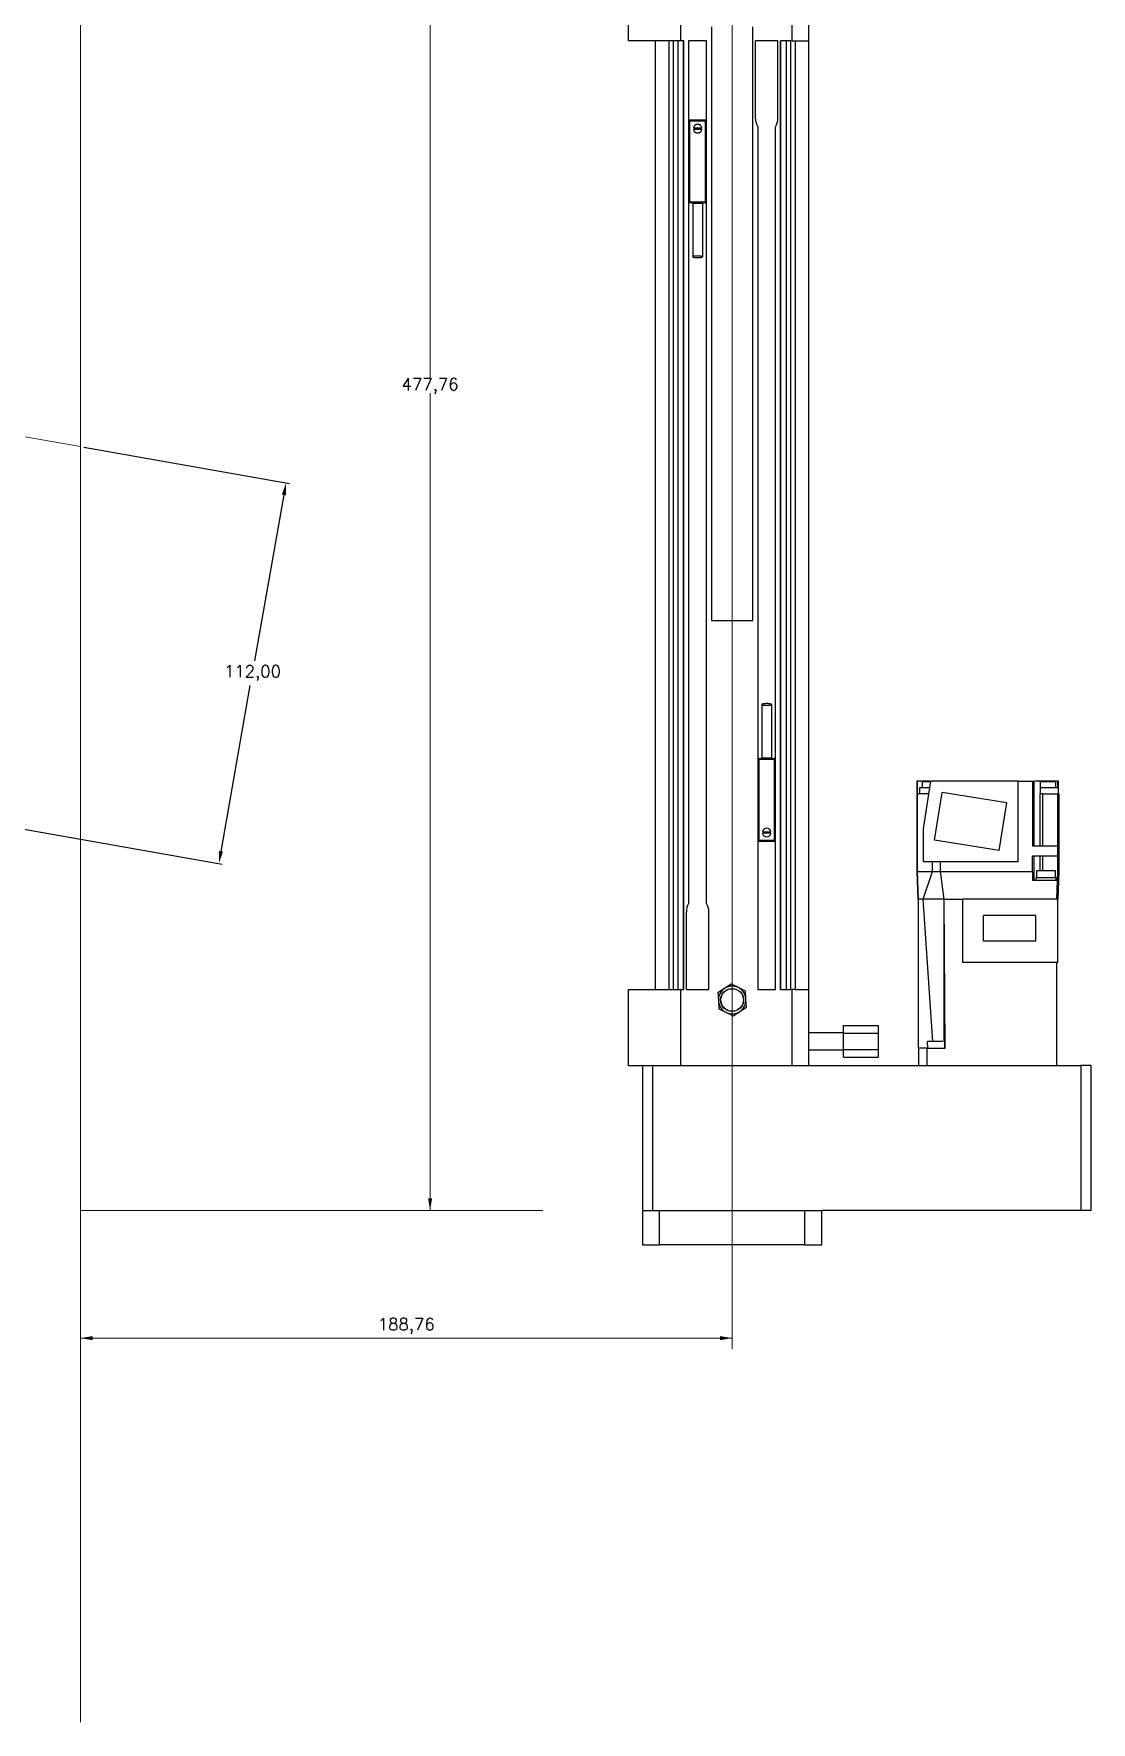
# Model space of a CAD drawing. Header units: millimetres. Extents: x -294 to 2792, y 5 to 1659.
# Drawn here: x 2485.8 to 2792, y 815.7 to 1305 of the extents above; entities that cross this region are included whole.
import ezdxf

# ---------------------------------------------------------------- set-up
doc = ezdxf.new("R2010")
doc.units = ezdxf.units.MM
doc.layers.get('0').update_dxf_attribs({"lineweight": 18})
doc.layers.add('尺寸线层', color=3, linetype='Continuous', lineweight=18)
doc.styles.get("Standard").update_dxf_attribs({"font": 'txt.shx'})
doc.dimstyles.new('ISO-25', dxfattribs={"dimtxt": 2.5, "dimasz": 2.5, "dimexe": 1.25, "dimexo": 0.625, "dimtad": 1, "dimtxsty": 'Standard', "dimcen": 2.5, "dimdle": 5, "dimadec": 0, "dimazin": 0, "dimtfac": 1, "dimtmove": 0, "dimatfit": 3, "dimfxl": 1, "dimarcsym": 0})

# ---------------------------------------------------------------- blocks, each defined once
blk = doc.blocks.new('*X7')
for points in [[(2557.61, 1171.49), (2558.78, 1171.28), (2558.81, 1174.88)], [(2539.4, 1068.19), (2540.56, 1067.99), (2539.36, 1064.59)]]:
    blk.add_hatch(color=0).paths.add_polyline_path(points, flags=0)
at = {"color": 0, "lineweight": -2}
for p, q in [((2500.23, 1185.21), (2559.8, 1174.71)), ((2558.19, 1171.38), (2549.72, 1123.3)), ((2539.98, 1068.09), (2548.46, 1116.17)), ((2353.69, 1097.32), (2540.35, 1064.41))]:
    blk.add_line(p, q, dxfattribs=at)
at = {"color": 0, "insert": (2549.09, 1119.74), "char_height": 3.5, "width": 22.5, "attachment_point": 5}
blk.add_mtext('112,00', dxfattribs=at)
blk = doc.blocks.new('*X16')
at = {"layer": '尺寸线层', "linetype": 'Continuous'}
for points in [[(2600.53, 1441.78), (2599.94, 1438.23), (2601.12, 1438.23)], [(2600.53, 964.02), (2599.94, 967.57), (2601.12, 967.57)]]:
    blk.add_hatch(color=0, dxfattribs=at).paths.add_polyline_path(points, flags=0)
at = {"layer": '尺寸线层', "color": 0, "linetype": 'Continuous'}
for p, q in [((2500.25, 1441.78), (2601.53, 1441.78)), ((2600.53, 1204.9), (2600.53, 1441.78)), ((2600.53, 1200.9), (2600.53, 964.02)), ((2500.25, 964.02), (2601.53, 964.02))]:
    blk.add_line(p, q, dxfattribs=at)
at = {"layer": '尺寸线层', "color": 0, "insert": (2600.53, 1202.9), "char_height": 3.5, "width": 25.5, "attachment_point": 5}
blk.add_mtext('477,76', dxfattribs=at)
blk = doc.blocks.new('*X17')
at = {"layer": '尺寸线层', "linetype": 'Continuous'}
for points in [[(2499.25, 927.02), (2502.81, 927.61), (2502.81, 926.43)], [(2688.01, 927.02), (2684.46, 927.61), (2684.46, 926.43)]]:
    blk.add_hatch(color=0, dxfattribs=at).paths.add_polyline_path(points, flags=0)
at = {"layer": '尺寸线层', "color": 0, "linetype": 'Continuous'}
for p, q in [((2499.25, 963.02), (2499.25, 926.02)), ((2688.01, 963.02), (2688.01, 926.02)), ((2499.25, 927.02), (2688.01, 927.02))]:
    blk.add_line(p, q, dxfattribs=at)
at = {"layer": '尺寸线层', "color": 0, "insert": (2593.63, 930.54), "char_height": 3.5, "width": 24, "attachment_point": 5}
blk.add_mtext('188,76', dxfattribs=at)

msp = doc.modelspace()

# ---------------------------------------------------------------- linework, layer by layer
at = {"color": 1}
for p, q in [((2499.25, 1572.018), (2499.25, 815.708)), ((2688.013, 1395.018), (2688.013, 923.915)), ((2343.598, 1212.833), (2499.25, 1185.387)), ((2633.155, 964.018), (2499.25, 964.018))]:
    msp.add_line(p, q, dxfattribs=at)
at = {"color": 7, "linetype": 'Continuous', "lineweight": 25}
for p, q in [((2658.013, 1303.018), (2658.013, 1315.018)), ((2673.013, 1315.018), (2673.013, 1303.018)), ((2705.263, 1315.018), (2705.263, 1303.018)), ((2710.263, 1303.018), (2710.263, 1315.018)), ((2682.013, 1307.018), (2682.013, 1135.018)), ((2694.013, 1135.018), (2694.013, 1307.018)), ((2673.013, 1303.018), (2658.013, 1303.018)), ((2665.763, 1303.018), (2665.763, 1028.018)), ((2669.763, 1028.018), (2669.763, 1303.018)), ((2671.013, 1028.018), (2671.013, 1303.018)), ((2672.335, 1028.018), (2672.335, 1303.018)), ((2674.013, 1303.018), (2673.013, 1303.018)), ((2673.87, 1303.018), (2673.87, 1028.018)), ((2674.013, 1028.018), (2674.013, 1303.018)), ((2680.613, 1303.018), (2675.413, 1303.018)), ((2675.413, 1303.018), (2675.413, 1053.018)), ((2680.613, 1053.018), (2680.613, 1303.018)), ((2701.263, 1303.018), (2694.763, 1303.018)), ((2694.763, 1280.483), (2694.763, 1303.018)), ((2701.263, 1280.483), (2701.263, 1303.018)), ((2705.013, 1303.018), (2702.013, 1303.018)), ((2702.013, 1028.018), (2702.013, 1303.018)), ((2702.156, 1028.018), (2702.156, 1303.018)), ((2703.691, 1303.018), (2703.691, 1028.018)), ((2705.013, 1028.018), (2705.013, 1303.018)), ((2705.263, 1303.018), (2706.263, 1303.018)), ((2706.263, 1303.018), (2706.263, 1028.018)), ((2706.263, 1303.018), (2710.263, 1303.018)), ((2710.263, 1028.018), (2710.263, 1303.018)), ((2675.713, 1280.018), (2675.413, 1280.018)), ((2675.413, 1279.818), (2675.513, 1279.818)), ((2675.513, 1279.818), (2675.513, 1256.218)), ((2675.513, 1279.818), (2675.713, 1279.818)), ((2680.313, 1280.018), (2675.713, 1280.018)), ((2675.713, 1280.018), (2675.713, 1279.818)), ((2675.713, 1279.818), (2675.713, 1256.218)), ((2675.713, 1279.818), (2680.313, 1279.818)), ((2676.779, 1277.718), (2679.247, 1277.718)), ((2679.247, 1277.318), (2676.779, 1277.318)), ((2680.313, 1279.818), (2680.313, 1280.018)), ((2680.613, 1280.018), (2680.313, 1280.018)), ((2680.313, 1256.218), (2680.313, 1279.818)), ((2680.313, 1279.818), (2680.513, 1279.818)), ((2680.513, 1256.218), (2680.513, 1279.818)), ((2680.613, 1279.818), (2680.513, 1279.818)), ((2695.413, 1278.018), (2695.413, 1028.018)), ((2700.613, 1028.018), (2700.613, 1278.018)), ((2675.413, 1256.218), (2675.513, 1256.218)), ((2675.713, 1256.018), (2675.413, 1256.018)), ((2675.513, 1256.218), (2675.713, 1256.218)), ((2680.313, 1256.218), (2675.713, 1256.218)), ((2675.713, 1256.218), (2675.713, 1256.018)), ((2680.313, 1256.018), (2675.713, 1256.018)), ((2676.613, 1255.921), (2676.613, 1240.377)), ((2679.413, 1255.921), (2679.413, 1240.377)), ((2680.513, 1256.218), (2680.313, 1256.218)), ((2680.313, 1256.018), (2680.313, 1256.218)), ((2680.313, 1256.018), (2680.613, 1256.018)), ((2682.013, 1135.018), (2694.013, 1135.018)), ((2696.613, 1110.659), (2696.613, 1095.114)), ((2699.413, 1110.659), (2699.413, 1095.114)), ((2695.713, 1095.018), (2695.413, 1095.018)), ((2695.513, 1094.818), (2695.513, 1071.218)), ((2695.513, 1094.818), (2695.713, 1094.818)), ((2695.713, 1095.018), (2700.313, 1095.018)), ((2695.713, 1095.018), (2695.713, 1094.818)), ((2695.713, 1094.818), (2700.313, 1094.818)), ((2695.713, 1094.818), (2695.713, 1071.218)), ((2700.313, 1094.818), (2700.313, 1095.018)), ((2700.313, 1095.018), (2700.613, 1095.018)), ((2700.313, 1071.218), (2700.313, 1094.818)), ((2700.513, 1094.818), (2700.313, 1094.818)), ((2700.513, 1071.218), (2700.513, 1094.818)), ((2700.613, 1094.818), (2700.513, 1094.818)), ((2741.513, 1088.418), (2741.513, 1062.218)), ((2741.713, 1088.418), (2741.513, 1088.418)), ((2741.713, 1084.718), (2741.713, 1088.418)), ((2745.305, 1088.418), (2741.713, 1088.418)), ((2742.305, 1086.518), (2742.305, 1084.718)), ((2743.055, 1088.218), (2743.055, 1086.518)), ((2743.413, 1074.6), (2745.601, 1088.418)), ((2745.305, 1088.418), (2745.305, 1088.218)), ((2770.813, 1088.418), (2745.601, 1088.418)), ((2770.813, 1065.018), (2770.813, 1088.418)), ((2770.813, 1088.418), (2775.013, 1088.418)), ((2775.013, 1088.418), (2775.013, 1069.718)), ((2775.354, 1088.418), (2775.354, 1069.718)), ((2777.313, 1088.418), (2775.704, 1088.418)), ((2777.313, 1084.718), (2777.313, 1088.418)), ((2782.313, 1088.418), (2779.549, 1088.418)), ((2779.549, 1088.218), (2779.549, 1088.418)), ((2781.799, 1086.518), (2781.799, 1088.218)), ((2782.313, 1086.518), (2782.313, 1088.418)), ((2782.513, 1088.418), (2782.313, 1088.418)), ((2782.513, 1086.518), (2782.513, 1088.418)), ((2782.549, 1084.718), (2782.549, 1086.518)), ((2741.713, 1062.218), (2741.713, 1084.718)), ((2745.015, 1084.718), (2741.713, 1084.718)), ((2746.635, 1071.29), (2748.825, 1085.117)), ((2767.591, 1082.145), (2748.825, 1085.117)), ((2765.401, 1068.318), (2767.591, 1082.145)), ((2777.247, 1069.718), (2777.247, 1084.718)), ((2777.316, 1084.718), (2777.247, 1084.718)), ((2777.999, 1069.718), (2777.999, 1084.718)), ((2777.999, 1084.718), (2782.313, 1084.718)), ((2782.313, 1069.718), (2782.313, 1084.718)), ((2782.713, 1062.216), (2782.713, 1084.718)), ((2696.779, 1073.718), (2699.247, 1073.718)), ((2699.247, 1073.318), (2696.779, 1073.318)), ((2743.413, 1065.018), (2743.413, 1074.6)), ((2695.413, 1071.218), (2695.513, 1071.218)), ((2695.413, 1071.018), (2695.713, 1071.018)), ((2695.713, 1071.218), (2695.513, 1071.218)), ((2700.313, 1071.218), (2695.713, 1071.218)), ((2695.713, 1071.218), (2695.713, 1071.018)), ((2695.713, 1071.018), (2700.313, 1071.018)), ((2700.313, 1071.018), (2700.313, 1071.218)), ((2700.513, 1071.218), (2700.313, 1071.218)), ((2700.313, 1071.018), (2700.613, 1071.018)), ((2700.613, 1071.218), (2700.513, 1071.218)), ((2765.401, 1068.318), (2746.635, 1071.29)), ((2775.013, 1069.718), (2782.313, 1069.718)), ((2782.313, 1066.718), (2775.013, 1066.718)), ((2775.013, 1062.218), (2775.013, 1066.718)), ((2775.354, 1066.718), (2775.354, 1059.718)), ((2777.247, 1062.418), (2777.247, 1066.718)), ((2777.999, 1062.418), (2777.999, 1066.718)), ((2782.313, 1066.718), (2782.313, 1069.718)), ((2782.313, 1062.218), (2782.313, 1066.718)), ((2741.513, 1062.218), (2741.81, 1054.218)), ((2741.713, 1062.218), (2741.513, 1062.218)), ((2742.013, 1054.218), (2741.713, 1062.218)), ((2741.713, 1062.218), (2746.062, 1062.218)), ((2743.305, 1054.218), (2746.062, 1062.218)), ((2770.813, 1065.018), (2743.413, 1065.018)), ((2746.059, 1062.218), (2746.059, 1065.018)), ((2746.062, 1062.218), (2746.695, 1062.218)), ((2748.405, 1062.218), (2748.405, 1065.018)), ((2749.405, 1054.218), (2748.405, 1062.218)), ((2748.405, 1062.218), (2775.013, 1062.218)), ((2775.013, 1062.218), (2775.013, 1059.718)), ((2776.163, 1062.418), (2776.163, 1060.418)), ((2781.663, 1060.418), (2781.663, 1062.418)), ((2782.219, 1059.718), (2782.313, 1062.218)), ((2782.412, 1054.2), (2782.713, 1062.219)), ((2775.013, 1059.718), (2782.219, 1059.718)), ((2775.963, 1060.418), (2775.963, 1059.718)), ((2781.863, 1059.718), (2781.863, 1060.418)), ((2782.013, 1054.218), (2782.219, 1059.718)), ((2742.013, 1054.218), (2741.81, 1054.218)), ((2743.305, 1054.218), (2742.013, 1054.218)), ((2742.013, 1011.018), (2742.013, 1054.218)), ((2746.126, 1013.018), (2743.31, 1054.218)), ((2749.41, 1054.218), (2749.405, 1054.218)), ((2749.41, 1054.218), (2754.813, 1054.218)), ((2749.71, 1011.018), (2749.41, 1054.218)), ((2749.413, 1013.018), (2749.41, 1054.218)), ((2754.813, 1035.918), (2754.813, 1054.218)), ((2782.313, 1054.218), (2754.813, 1054.218)), ((2782.216, 1054.218), (2782.013, 1054.218)), ((2782.313, 1035.918), (2782.313, 1054.218)), ((2674.763, 1028.018), (2674.763, 1050.552)), ((2681.263, 1028.018), (2681.263, 1050.552)), ((2760.863, 1042.093), (2760.863, 1049.543)), ((2775.963, 1049.543), (2760.863, 1049.543)), ((2775.963, 1042.093), (2775.963, 1049.543)), ((2775.963, 1042.093), (2760.863, 1042.093)), ((2782.313, 1035.918), (2754.813, 1035.918)), ((2782.013, 1006.018), (2782.013, 1035.918)), ((2658.013, 1028.018), (2673.013, 1028.018)), ((2658.013, 1006.018), (2658.013, 1028.018)), ((2673.013, 1028.018), (2673.013, 1006.018)), ((2673.013, 1028.018), (2674.013, 1028.018)), ((2674.763, 1028.018), (2681.263, 1028.018)), ((2685.825, 1028.366), (2683.892, 1027.103)), ((2687.758, 1029.629), (2685.825, 1028.366)), ((2688.013, 1029.501), (2687.758, 1029.629)), ((2688.013, 1029.501), (2688.013, 1029.018)), ((2689.819, 1028.587), (2688.013, 1029.501)), ((2691.879, 1027.544), (2689.819, 1028.587)), ((2695.413, 1028.018), (2700.613, 1028.018)), ((2702.013, 1028.018), (2705.013, 1028.018)), ((2706.263, 1028.018), (2705.263, 1028.018)), ((2705.263, 1028.018), (2705.263, 1006.018)), ((2706.263, 1028.018), (2710.263, 1028.018)), ((2710.263, 1006.018), (2710.263, 1028.018)), ((2683.892, 1027.103), (2684.019, 1024.797)), ((2684.019, 1024.797), (2684.146, 1022.491)), ((2690.2, 1021.669), (2692.134, 1022.932)), ((2692.007, 1025.238), (2691.879, 1027.544)), ((2692.134, 1022.932), (2692.007, 1025.238)), ((2684.146, 1022.491), (2686.207, 1021.449)), ((2686.207, 1021.449), (2688.267, 1020.406)), ((2688.267, 1020.406), (2690.2, 1021.669)), ((2720.263, 1015.518), (2710.263, 1015.518)), ((2720.263, 1017.636), (2730.263, 1017.636)), ((2720.263, 1015.327), (2720.263, 1017.636)), ((2720.263, 1010.708), (2720.263, 1015.327)), ((2730.263, 1015.327), (2720.263, 1015.327)), ((2730.263, 1017.636), (2730.263, 1015.327)), ((2730.263, 1015.327), (2730.263, 1010.708)), ((2744.652, 1011.018), (2744.608, 1013.018)), ((2746.126, 1013.018), (2744.608, 1013.018)), ((2749.583, 1013.018), (2749.413, 1013.018)), ((2749.596, 1011.018), (2749.583, 1013.018)), ((2710.263, 1010.518), (2720.263, 1010.518)), ((2720.263, 1010.708), (2730.263, 1010.708)), ((2720.263, 1008.399), (2720.263, 1010.708)), ((2720.263, 1008.399), (2730.263, 1008.399)), ((2730.263, 1010.708), (2730.263, 1008.399)), ((2742.013, 1011.018), (2742.013, 1006.018)), ((2744.513, 1006.018), (2744.513, 1011.018)), ((2744.513, 1011.018), (2749.71, 1011.018)), ((2658.013, 1006.018), (2673.013, 1006.018)), ((2662.013, 1006.018), (2662.013, 964.018)), ((2665.013, 964.018), (2665.013, 1006.018)), ((2673.013, 1006.018), (2789.013, 1006.018)), ((2789.013, 1006.018), (2789.013, 964.018)), ((2792.013, 1006.018), (2789.013, 1006.018)), ((2792.013, 964.018), (2792.013, 1006.018)), ((2662.013, 964.018), (2662.013, 954.018)), ((2662.013, 964.018), (2667.013, 964.018)), ((2667.013, 954.018), (2667.013, 964.018)), ((2667.013, 964.018), (2709.013, 964.018)), ((2709.013, 964.018), (2709.013, 954.018)), ((2709.013, 964.018), (2714.013, 964.018)), ((2714.013, 954.018), (2714.013, 964.018)), ((2789.013, 964.018), (2714.013, 964.018)), ((2792.013, 964.018), (2789.013, 964.018)), ((2662.013, 954.018), (2667.013, 954.018)), ((2709.013, 954.018), (2667.013, 954.018)), ((2709.013, 954.018), (2714.013, 954.018))]:
    msp.add_line(p, q, dxfattribs=at)
for radius in [3.333, 3.309, 3.267]:
    msp.add_circle((2688.013, 1025.018), radius, dxfattribs=at)
for centre, radius, start, end in [((2675.713, 1279.818), 0.2, 90, 180), ((2678.013, 1277.518), 1.25, 9.2069, 170.7931), ((2678.013, 1277.518), 1.25, 189.2069, 350.7931), ((2680.313, 1279.818), 0.2, 0, 90), ((2699.763, 1280.483), 5, 180, 209.54136), ((2696.263, 1280.483), 5, 330.45864, 360), ((2675.713, 1256.218), 0.2, 180, 270), ((2677.021, 1255.861), 0.909, 356.54843, 9.93002), ((2680.313, 1256.218), 0.2, 270, 0), ((2695.713, 1094.818), 0.2, 90, 180), ((2699.004, 1095.174), 0.909, 176.54843, 189.93002), ((2700.313, 1094.818), 0.2, 0, 90), ((2698.013, 1073.518), 1.25, 9.2069, 170.7931), ((2698.013, 1073.518), 1.25, 189.2069, 350.7931), ((2695.713, 1071.218), 0.2, 180, 270), ((2700.313, 1071.218), 0.2, 270, 0), ((2679.763, 1050.552), 5, 150.45864, 180), ((2676.263, 1050.552), 5, 0, 29.54136), ((2688.013, 1025.018), 4, 123.15762, 183.15762), ((2688.013, 1025.018), 4, 90, 123.15762), ((2688.013, 1025.018), 4, 63.15762, 90), ((2688.013, 1025.018), 4, 3.15762, 63.15762), ((2688.013, 1025.018), 4, 183.15762, 243.15762), ((2688.013, 1025.018), 4, 303.15762, 3.15762), ((2688.013, 1025.018), 4, 243.15762, 303.15762)]:
    msp.add_arc(centre, radius, start, end, dxfattribs=at)
for points, knots in [([(2676.416, 1256.018), (2676.44, 1256.015), (2676.491, 1256.009), (2676.558, 1255.963), (2676.604, 1255.895), (2676.61, 1255.843), (2676.613, 1255.818)], [0, 0, 0, 0, 0.07516255, 0.15577647, 0.23627263, 0.31103731, 0.31103731, 0.31103731, 0.31103731]), ([(2677.929, 1255.806), (2677.817, 1255.806), (2677.598, 1255.807), (2677.302, 1255.809), (2677.057, 1255.81), (2676.822, 1255.812), (2676.646, 1255.814), (2676.623, 1255.817), (2676.613, 1255.818)], [0, 0, 0, 0, 0.2093804, 0.4114944, 0.6017022, 0.7769763, 1.0773069, 1.3162023, 1.3162023, 1.3162023, 1.3162023]), ([(2679.413, 1255.818), (2679.407, 1255.817), (2679.396, 1255.815), (2679.306, 1255.813), (2679.167, 1255.811), (2678.98, 1255.809), (2678.752, 1255.808), (2678.493, 1255.807), (2678.215, 1255.806), (2678.024, 1255.806), (2677.929, 1255.806)], [0, 0, 0, 0, 0.1854375, 0.3709853, 0.5561441, 0.7417372, 0.9276982, 1.1126969, 1.2984575, 1.4840692, 1.4840692, 1.4840692, 1.4840692]), ([(2679.413, 1255.818), (2679.415, 1255.843), (2679.421, 1255.895), (2679.467, 1255.963), (2679.534, 1256.009), (2679.585, 1256.015), (2679.61, 1256.018)], [0, 0, 0, 0, 0.07450977, 0.15491737, 0.23562141, 0.31098142, 0.31098142, 0.31098142, 0.31098142]), ([(2676.613, 1240.377), (2676.629, 1240.404), (2676.66, 1240.459), (2676.908, 1240.532), (2677.271, 1240.586), (2677.719, 1240.617), (2678.195, 1240.62), (2678.647, 1240.596), (2679.029, 1240.549), (2679.301, 1240.482), (2679.402, 1240.421), (2679.421, 1240.358), (2679.358, 1240.294), (2679.12, 1240.221), (2678.754, 1240.167), (2678.306, 1240.136), (2677.831, 1240.133), (2677.378, 1240.157), (2676.996, 1240.204), (2676.725, 1240.271), (2676.621, 1240.332), (2676.614, 1240.368), (2676.613, 1240.377)], [0, 0, 0, 0, 0.318498, 0.637076, 0.9532589, 1.2645545, 1.5713802, 1.8761359, 2.1820395, 2.4917624, 2.8063626, 2.9069532, 3.2253752, 3.5438794, 3.859947, 4.1711782, 4.4780505, 4.7829165, 5.0888917, 5.3985814, 5.7130711, 5.8136701, 5.8136701, 5.8136701, 5.8136701]), ([(2699.413, 1110.659), (2699.397, 1110.631), (2699.365, 1110.576), (2699.118, 1110.503), (2698.754, 1110.449), (2698.306, 1110.418), (2697.83, 1110.415), (2697.378, 1110.439), (2696.996, 1110.486), (2696.724, 1110.553), (2696.624, 1110.614), (2696.604, 1110.677), (2696.668, 1110.741), (2696.906, 1110.814), (2697.271, 1110.868), (2697.719, 1110.899), (2698.195, 1110.902), (2698.647, 1110.878), (2699.029, 1110.831), (2699.301, 1110.764), (2699.404, 1110.703), (2699.411, 1110.667), (2699.413, 1110.659)], [0, 0, 0, 0, 0.318498, 0.637076, 0.9532589, 1.2645545, 1.5713802, 1.8761359, 2.1820395, 2.4917624, 2.8063626, 2.9069532, 3.2253752, 3.5438794, 3.859947, 4.1711782, 4.4780505, 4.7829165, 5.0888917, 5.3985814, 5.7130711, 5.8136701, 5.8136701, 5.8136701, 5.8136701]), ([(2696.613, 1095.218), (2696.61, 1095.192), (2696.604, 1095.14), (2696.558, 1095.073), (2696.491, 1095.026), (2696.44, 1095.02), (2696.416, 1095.018)], [0, 0, 0, 0, 0.07450977, 0.15491737, 0.23562141, 0.31098142, 0.31098142, 0.31098142, 0.31098142]), ([(2696.613, 1095.218), (2696.618, 1095.218), (2696.63, 1095.22), (2696.719, 1095.222), (2696.858, 1095.224), (2697.046, 1095.226), (2697.274, 1095.227), (2697.532, 1095.228), (2697.81, 1095.229), (2698.001, 1095.229), (2698.097, 1095.229)], [0, 0, 0, 0, 0.1854375, 0.3709853, 0.5561441, 0.7417372, 0.9276982, 1.1126969, 1.2984575, 1.4840692, 1.4840692, 1.4840692, 1.4840692]), ([(2698.097, 1095.229), (2698.208, 1095.229), (2698.427, 1095.228), (2698.723, 1095.227), (2698.969, 1095.225), (2699.203, 1095.223), (2699.379, 1095.221), (2699.402, 1095.219), (2699.413, 1095.218)], [0, 0, 0, 0, 0.2093804, 0.4114944, 0.6017022, 0.7769763, 1.0773069, 1.3162023, 1.3162023, 1.3162023, 1.3162023]), ([(2699.61, 1095.018), (2699.585, 1095.02), (2699.534, 1095.026), (2699.467, 1095.072), (2699.421, 1095.14), (2699.415, 1095.192), (2699.413, 1095.218)], [0, 0, 0, 0, 0.07516255, 0.15577647, 0.23627263, 0.31103731, 0.31103731, 0.31103731, 0.31103731]), ([(2745.57, 1088.218), (2745.482, 1088.218), (2745.108, 1088.218), (2744.418, 1088.218), (2743.677, 1088.218), (2743.156, 1088.218), (2743.088, 1088.218), (2743.055, 1088.218)], [0, 0, 0, 0, 0.1796006, 0.7634207, 1.3472408, 1.9310609, 2.514881, 2.514881, 2.514881, 2.514881]), ([(2782.549, 1086.518), (2782.504, 1086.518), (2782.414, 1086.518), (2781.719, 1086.518), (2780.73, 1086.518), (2779.543, 1086.518), (2778.391, 1086.518), (2777.589, 1086.518), (2777.34, 1086.518), (2777.299, 1086.518)], [0, 0, 0, 0, 0.847065, 1.6941299, 2.5411949, 3.3882598, 4.2353248, 5.0823897, 5.25, 5.25, 5.25, 5.25]), ([(2779.549, 1088.418), (2779.248, 1088.418), (2778.647, 1088.418), (2777.863, 1088.418), (2777.481, 1088.418), (2777.313, 1088.418)], [0, 0, 0, 0, 0.8031932, 1.6063864, 2.2361251, 2.2361251, 2.2361251, 2.2361251]), ([(2749.23, 1054.218), (2749.164, 1054.218), (2748.993, 1054.218), (2747.706, 1054.218), (2745.706, 1054.218), (2744.105, 1054.218), (2743.305, 1054.218)], [0, 0, 0, 0, 1.0189721, 2.6543114, 4.2896508, 5.9249902, 5.9249902, 5.9249902, 5.9249902]), ([(2782.013, 1054.218), (2782.13, 1054.218), (2782.361, 1054.218), (2782.396, 1054.218), (2782.413, 1054.218)], [0, 0, 0, 0, 0.20223641, 0.40000145, 0.40000145, 0.40000145, 0.40000145]), ([(2749.063, 1013.018), (2749.026, 1013.018), (2748.894, 1013.018), (2748.349, 1013.018), (2747.432, 1013.018), (2746.614, 1013.018), (2746.126, 1013.018)], [0, 0, 0, 0, 0.2980653, 1.0564829, 1.8149004, 2.9373741, 2.9373741, 2.9373741, 2.9373741])]:
    msp.add_open_spline(points, degree=3, knots=knots, dxfattribs=at)
for points in [[(2745.305, 1086.518), (2744.912, 1086.518), (2744.125, 1086.518), (2743.134, 1086.518), (2742.44, 1086.518), (2742.35, 1086.518), (2742.305, 1086.518)], [(2775.013, 1088.418), (2775.017, 1088.418), (2775.026, 1088.418), (2775.096, 1088.418), (2775.202, 1088.418), (2775.303, 1088.418), (2775.354, 1088.418)], [(2781.799, 1088.218), (2781.765, 1088.218), (2781.697, 1088.218), (2781.177, 1088.218), (2780.433, 1088.218), (2779.549, 1088.218), (2778.664, 1088.218), (2777.921, 1088.218), (2777.4, 1088.218), (2777.333, 1088.218), (2777.299, 1088.218)], [(2777.999, 1084.718), (2777.936, 1084.718), (2777.811, 1084.718), (2777.63, 1084.718), (2777.461, 1084.718), (2777.364, 1084.718), (2777.316, 1084.718)], [(2782.713, 1084.718), (2782.695, 1084.718), (2782.66, 1084.718), (2782.429, 1084.718), (2782.313, 1084.718)], [(2746.695, 1062.218), (2746.947, 1062.218), (2747.451, 1062.218), (2747.985, 1062.218), (2748.339, 1062.218), (2748.383, 1062.218), (2748.405, 1062.218)], [(2781.663, 1062.418), (2781.621, 1062.418), (2781.539, 1062.418), (2780.903, 1062.418), (2779.994, 1062.418), (2778.913, 1062.418), (2777.832, 1062.418), (2776.923, 1062.418), (2776.287, 1062.418), (2776.204, 1062.418), (2776.163, 1062.418)], [(2782.313, 1062.217), (2782.429, 1062.217), (2782.66, 1062.217), (2782.695, 1062.217), (2782.713, 1062.217)], [(2781.863, 1060.418), (2781.818, 1060.418), (2781.73, 1060.418), (2781.047, 1060.418), (2780.072, 1060.418), (2778.913, 1060.418), (2777.753, 1060.418), (2776.778, 1060.418), (2776.096, 1060.418), (2776.007, 1060.418), (2775.963, 1060.418)], [(2744.513, 1011.018), (2744.185, 1011.018), (2743.53, 1011.018), (2742.704, 1011.018), (2742.125, 1011.018), (2742.05, 1011.018), (2742.013, 1011.018)]]:
    msp.add_open_spline(points, degree=3, dxfattribs=at)

# ---------------------------------------------------------------- dimensions: what is measured, and where the dimension line sits
at = {"color": 1}
dim = msp.add_linear_dim(base=(2558.811, 1174.885), p1=(2352.709, 1097.498), p2=(2499.25, 1185.387), angle=260, dimstyle='ISO-25', override={"dimtxt": 3.5, "dimasz": 3.556, "dimexe": 1, "dimexo": 1, "dimgap": 1.524, "dimtih": 1, "dimtoh": 1, "dimzin": 0, "dimsah": 1, "dimdle": 7.112, "dimadec": 2, "dimtolj": 1, "dimtzin": 0}, dxfattribs=at)
dim.commit()
dim.dimension.update_dxf_attribs({"geometry": '*X7', "text_midpoint": (2549.086, 1119.736)})
at = {"layer": '尺寸线层', "color": 1}
dim = msp.add_linear_dim(base=(2600.532, 1441.782), p1=(2499.25, 964.018), p2=(2499.25, 1441.782), angle=90, dimstyle='ISO-25', override={"dimtxt": 3.5, "dimasz": 3.556, "dimexe": 1, "dimexo": 1, "dimgap": 1.524, "dimtih": 1, "dimtoh": 1, "dimzin": 0, "dimsah": 1, "dimdle": 7.112, "dimadec": 2, "dimtfill": 1, "dimtolj": 1, "dimtzin": 8}, dxfattribs=at)
dim.commit()
dim.dimension.update_dxf_attribs({"geometry": '*X16', "text_midpoint": (2600.532, 1202.9)})
dim = msp.add_linear_dim(base=(2688.013, 927.019), p1=(2499.25, 964.018), p2=(2688.013, 964.018), dimstyle='ISO-25', override={"dimtxt": 3.5, "dimasz": 3.556, "dimexe": 1, "dimexo": 1, "dimgap": 1.524, "dimtih": 1, "dimtoh": 1, "dimzin": 0, "dimsah": 1, "dimdle": 7.112, "dimadec": 2, "dimtfill": 1, "dimtolj": 1, "dimtzin": 8}, dxfattribs=at)
dim.commit()
dim.dimension.update_dxf_attribs({"geometry": '*X17', "text_midpoint": (2593.631, 930.543)})

doc.saveas('drawing.dxf')
